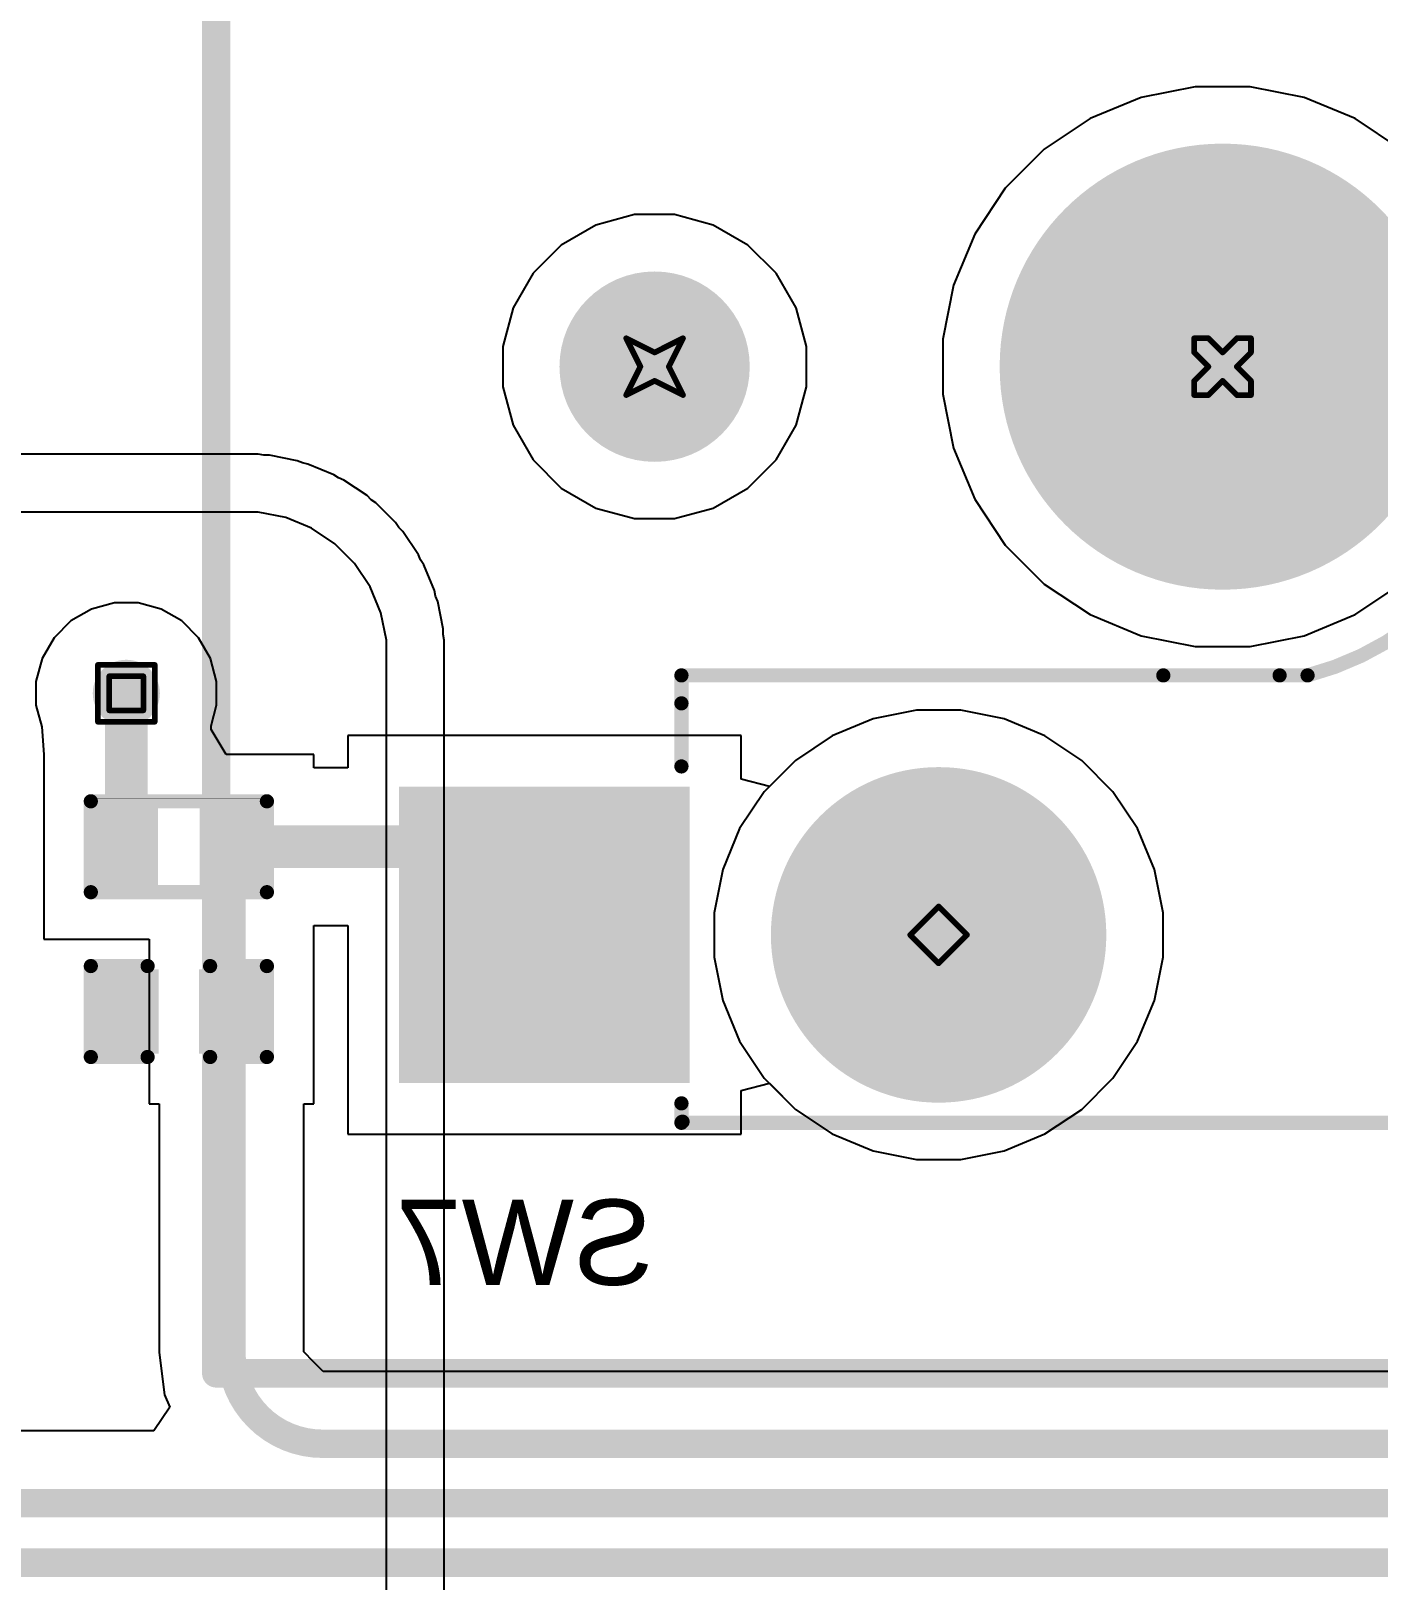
# Model space of a CAD drawing. Header units: inches. Extents: x 0 to 386, y 0 to 148.
# Drawn here: x 60.47 to 72.52, y 49.8 to 63.66 of the extents above; entities that cross this region are included whole.
import ezdxf

# ---------------------------------------------------------------- set-up
doc = ezdxf.new("R2010")
doc.units = ezdxf.units.IN
for name, color, linetype in [('Bottom Layer', 5, 'Continuous'), ('Bottom Overlay', 54, 'Continuous'), ('Bottom Paste', 16, 'Continuous'), ('Bottom Solder', 6, 'Continuous'), ('Drill Drawing', 1, 'Continuous'), ('Pad Holes', 156, 'Continuous'), ('Top Layer', 1, 'Continuous'), ('Top Overlay', 2, 'Continuous'), ('Top Solder', 216, 'Continuous'), ('Via Holes', 16, 'Continuous')]:
    doc.layers.add(name, color=color, linetype=linetype)
doc.styles.add('Arial', font='', dxfattribs={"height": 0.2})
doc.styles.get('Arial').set_extended_font_data('Arial')

# ---------------------------------------------------------------- blocks, each defined once
blk = doc.blocks.new('CPG151101S11_16_B_18')
at = {"layer": 'Bottom Layer'}
for points in [[(5.4750081, 3.8150038), (7.975003099999999, 3.8150038), (7.975003099999999, 1.2649962), (5.4750081, 1.2649962)], [(-7.975003099999999, 1.2750038), (-5.4750081, 1.2750038), (-5.4750081, -1.2750038), (-7.975003099999999, -1.2750038)]]:
    blk.add_hatch(color=5, dxfattribs=at).paths.add_polyline_path(points)
at = {"layer": 'Bottom Paste'}
for points in [[(5.4750081, 3.8150038), (7.975003099999999, 3.8150038), (7.975003099999999, 1.2649962), (5.4750081, 1.2649962)], [(-7.975003099999999, 1.2750038), (-5.4750081, 1.2750038), (-5.4750081, -1.2750038), (-7.975003099999999, -1.2750038)]]:
    blk.add_hatch(color=16, dxfattribs=at).paths.add_polyline_path(points)
at = {"layer": 'Bottom Solder'}
for points in [[(5.4249955, 3.8650164), (8.025015699999999, 3.8650164), (8.025015699999999, 1.2149836), (5.4249955, 1.2149836)], [(-8.025015699999999, 1.3250164), (-5.4249955, 1.3250164), (-5.4249955, -1.3250164), (-8.025015699999999, -1.3250164)]]:
    blk.add_hatch(color=6, dxfattribs=at).paths.add_polyline_path(points)
h = blk.add_hatch(color=6, dxfattribs=at)
edge = h.paths.add_edge_path()
edge.add_arc((3.199892, 2.54), 0.1016, 0, 360)
h = blk.add_hatch(color=6, dxfattribs=at)
edge = h.paths.add_edge_path()
edge.add_arc((-3.199892, 0), 0.1016, 0, 360)
h = blk.add_hatch(color=6, dxfattribs=at)
edge = h.paths.add_edge_path()
edge.add_arc((-4.420108, -2.54), 0.1016, 0, 360)
h = blk.add_hatch(color=6, dxfattribs=at)
edge = h.paths.add_edge_path()
edge.add_arc((0.6598919999999999, -2.54), 0.1016, 0, 360)
h = blk.add_hatch(color=6, dxfattribs=at)
edge = h.paths.add_edge_path()
edge.add_arc((5.739891999999999, -2.54), 0.1016, 0, 360)
at = {"layer": 'Pad Holes'}
h = blk.add_hatch(color=7, dxfattribs=at)
edge = h.paths.add_edge_path()
edge.add_arc((3.199892, 2.54), 1.499997, 0, 360)
h = blk.add_hatch(color=7, dxfattribs=at)
edge = h.paths.add_edge_path()
edge.add_arc((-3.199892, 0), 1.499997, 0, 360)
h = blk.add_hatch(color=7, dxfattribs=at)
edge = h.paths.add_edge_path()
edge.add_arc((0.6598919999999999, -2.54), 1.9939, 0, 360)
h = blk.add_hatch(color=7, dxfattribs=at)
edge = h.paths.add_edge_path()
edge.add_arc((-4.420108, -2.54), 0.8509, 0, 360)
h = blk.add_hatch(color=7, dxfattribs=at)
edge = h.paths.add_edge_path()
edge.add_arc((5.739891999999999, -2.54), 0.8509, 0, 360)
at = {"layer": 'Top Solder'}
h = blk.add_hatch(color=216, dxfattribs=at)
edge = h.paths.add_edge_path()
edge.add_arc((3.199892, 2.54), 0.1016, 0, 360)
h = blk.add_hatch(color=216, dxfattribs=at)
edge = h.paths.add_edge_path()
edge.add_arc((-3.199892, 0), 0.1016, 0, 360)
h = blk.add_hatch(color=216, dxfattribs=at)
edge = h.paths.add_edge_path()
edge.add_arc((-4.420108, -2.54), 0.1016, 0, 360)
h = blk.add_hatch(color=216, dxfattribs=at)
edge = h.paths.add_edge_path()
edge.add_arc((0.6598919999999999, -2.54), 0.1016, 0, 360)
h = blk.add_hatch(color=216, dxfattribs=at)
edge = h.paths.add_edge_path()
edge.add_arc((5.739891999999999, -2.54), 0.1016, 0, 360)
at = {"layer": 'Bottom Overlay'}
for points in [[(-5.499989, 1.9063716, 0.127, 0.127, -0.4142135623730951), (-3.1963614, 4.209999199999999, 0.127, 0.127, 0)], [(5.499989, 4.2200068, 0.127, 0.127, 0), (-3.1863538, 4.2200068, 0.127, 0.127, 0)], [(5.499989, 4.2200068, 0.127, 0.127, -0.4142135623730951), (5.4899814, 4.209999199999999, 0.127, 0.127, 0)], [(5.499989, 4.2200068, 0.127, 0.127, 0), (5.499989, 4.046143799999999, 0.127, 0.127, 0)], [(-5.499989, 1.9063716, 0.127, 0.127, 0), (-5.499989, -1.5061438, 0.127, 0.127, 0)], [(5.499989, 1.0338562, 0.127, 0.127, 0), (5.499989, 0.4700016, 0.127, 0.127, 0)], [(5.5000144, 0.4699508, 0.127, 0.127, 0), (5.499989, 0.4700016, 0.127, 0.127, 0)], [(5.5000144, 0.4699508, 0.127, 0.127, 0), (5.5000144, 0.2200148, 0.127, 0.127, 0)], [(-1.99999854, -1.67998394, 0.127, 0.127, -0.2716855530014931), (-0.09999725999999999, 0.22001734, 0.127, 0.127, 0)], [(0.1500124, 0.2200148, 0.127, 0.127, 0), (-0.0999998, 0.2200148, 0.127, 0.127, 0)], [(1.1900154, 0.2200148, 0.127, 0.127, 0), (0.1500124, 0.2200148, 0.127, 0.127, 0)], [(5.5000144, 0.2200148, 0.127, 0.127, 0), (1.1900154, 0.2200148, 0.127, 0.127, 0)], [(-5.499989, -1.5061438, 0.127, 0.127, 0), (-5.499989, -1.6799814, 0.127, 0.127, 0)], [(-1.999996, -1.6799814, 0.127, 0.127, 0), (-5.499989, -1.6799814, 0.127, 0.127, 0)]]:
    blk.add_lwpolyline(points, format="xyseb", dxfattribs=at)
for points in [[(-3.2281114, 4.209999199999999, 0.0635, 0.0635, 1), (-3.1646114, 4.209999199999999, 0.0635, 0.0635, 1)], [(-3.2181038, 4.2200068, 0.0635, 0.0635, 1), (-3.1546038, 4.2200068, 0.0635, 0.0635, 1)], [(5.4582314, 4.209999199999999, 0.0635, 0.0635, 1), (5.521731399999999, 4.209999199999999, 0.0635, 0.0635, 1)], [(5.468239, 4.2200068, 0.0635, 0.0635, 1), (5.531739, 4.2200068, 0.0635, 0.0635, 1)], [(5.468239, 4.2200068, 0.0635, 0.0635, 1), (5.531739, 4.2200068, 0.0635, 0.0635, 1)], [(5.468239, 4.2200068, 0.0635, 0.0635, 1), (5.531739, 4.2200068, 0.0635, 0.0635, 1)], [(5.468239, 4.046143799999999, 0.0635, 0.0635, 1), (5.531739, 4.046143799999999, 0.0635, 0.0635, 1)], [(-5.531739, 1.9063716, 0.0635, 0.0635, 1), (-5.468239, 1.9063716, 0.0635, 0.0635, 1)], [(-5.531739, 1.9063716, 0.0635, 0.0635, 1), (-5.468239, 1.9063716, 0.0635, 0.0635, 1)], [(5.468239, 1.0338562, 0.0635, 0.0635, 1), (5.531739, 1.0338562, 0.0635, 0.0635, 1)], [(5.468239, 0.4700016, 0.0635, 0.0635, 1), (5.531739, 0.4700016, 0.0635, 0.0635, 1)], [(5.468239, 0.4700016, 0.0635, 0.0635, 1), (5.531739, 0.4700016, 0.0635, 0.0635, 1)], [(5.4682644, 0.4699508, 0.0635, 0.0635, 1), (5.5317644, 0.4699508, 0.0635, 0.0635, 1)], [(5.4682644, 0.4699508, 0.0635, 0.0635, 1), (5.5317644, 0.4699508, 0.0635, 0.0635, 1)], [(-0.1317498, 0.2200148, 0.0635, 0.0635, 1), (-0.0682498, 0.2200148, 0.0635, 0.0635, 1)], [(-0.13174726, 0.22001734, 0.0635, 0.0635, 1), (-0.06824725999999999, 0.22001734, 0.0635, 0.0635, 1)], [(0.1182624, 0.2200148, 0.0635, 0.0635, 1), (0.1817624, 0.2200148, 0.0635, 0.0635, 1)], [(0.1182624, 0.2200148, 0.0635, 0.0635, 1), (0.1817624, 0.2200148, 0.0635, 0.0635, 1)], [(1.1582654, 0.2200148, 0.0635, 0.0635, 1), (1.2217654, 0.2200148, 0.0635, 0.0635, 1)], [(1.1582654, 0.2200148, 0.0635, 0.0635, 1), (1.2217654, 0.2200148, 0.0635, 0.0635, 1)], [(5.4682644, 0.2200148, 0.0635, 0.0635, 1), (5.5317644, 0.2200148, 0.0635, 0.0635, 1)], [(5.4682644, 0.2200148, 0.0635, 0.0635, 1), (5.5317644, 0.2200148, 0.0635, 0.0635, 1)], [(-5.531739, -1.5061438, 0.0635, 0.0635, 1), (-5.468239, -1.5061438, 0.0635, 0.0635, 1)], [(-5.531739, -1.5061438, 0.0635, 0.0635, 1), (-5.468239, -1.5061438, 0.0635, 0.0635, 1)], [(-5.531739, -1.6799814, 0.0635, 0.0635, 1), (-5.468239, -1.6799814, 0.0635, 0.0635, 1)], [(-5.531739, -1.6799814, 0.0635, 0.0635, 1), (-5.468239, -1.6799814, 0.0635, 0.0635, 1)], [(-2.03174854, -1.67998394, 0.0635, 0.0635, 1), (-1.96824854, -1.67998394, 0.0635, 0.0635, 1)], [(-2.031746, -1.6799814, 0.0635, 0.0635, 1), (-1.968246, -1.6799814, 0.0635, 0.0635, 1)]]:
    blk.add_lwpolyline(points, format="xyseb", close=True, dxfattribs=at)
blk = doc.blocks.new('R___0402_B_61')
at = {"layer": 'Bottom Layer'}
for points in [[(-0.2412999999999999, 0.3174999999999999), (-0.2413000000000001, -0.3175), (-0.6985, -0.3174999999999999), (-0.6985, 0.3175)], [(0.6985, 0.3174999999999999), (0.6985, -0.3175), (0.2412999999999999, -0.3174999999999999), (0.2413000000000001, 0.3175)]]:
    blk.add_hatch(color=5, dxfattribs=at).paths.add_polyline_path(points)
at = {"layer": 'Bottom Paste'}
for points in [[(-0.2412999999999999, 0.3174999999999999), (-0.2413000000000001, -0.3175), (-0.6985, -0.3174999999999999), (-0.6985, 0.3175)], [(0.6985, 0.3174999999999999), (0.6985, -0.3175), (0.2412999999999999, -0.3174999999999999), (0.2413000000000001, 0.3175)]]:
    blk.add_hatch(color=16, dxfattribs=at).paths.add_polyline_path(points)
at = {"layer": 'Bottom Solder'}
for points in [[(-0.1862988399999999, 0.3725011599999999), (-0.18629884, -0.3725011600000001), (-0.75350116, -0.3725011599999999), (-0.75350116, 0.3725011600000001)], [(0.75350116, 0.3725011599999999), (0.75350116, -0.3725011600000001), (0.1862988399999999, -0.3725011599999999), (0.18629884, 0.3725011600000001)]]:
    blk.add_hatch(color=6, dxfattribs=at).paths.add_polyline_path(points)
at = {"layer": 'Bottom Overlay'}
for points in [[(-0.7874, -0.4064, 0.127, 0.127, 0), (-0.7874, 0.4064, 0.127, 0.127, 0)], [(-0.7874, 0.4064, 0.127, 0.127, 0), (0.7874, 0.4064, 0.127, 0.127, 0)], [(-0.8128, 0.4318, 0.0032258, 0.0032258, 0), (0.8128, 0.4318, 0.0032258, 0.0032258, 0)], [(0.7874, -0.4064, 0.127, 0.127, 0), (0.7874, 0.4064, 0.127, 0.127, 0)], [(-0.7874, -0.4064, 0.127, 0.127, 0), (0.7874, -0.4064, 0.127, 0.127, 0)]]:
    blk.add_lwpolyline(points, format="xyseb", dxfattribs=at)
for points in [[(-0.8191499999999999, 0.4064, 0.0635, 0.0635, 1), (-0.7556499999999999, 0.4064, 0.0635, 0.0635, 1)], [(-0.8191499999999999, 0.4064, 0.0635, 0.0635, 1), (-0.7556499999999999, 0.4064, 0.0635, 0.0635, 1)], [(-0.81360518, 0.4318, 0.0016129, 0.0016129, 1), (-0.8119948199999999, 0.4318, 0.0016129, 0.0016129, 1)], [(0.7556499999999999, 0.4064, 0.0635, 0.0635, 1), (0.8191499999999999, 0.4064, 0.0635, 0.0635, 1)], [(0.7556499999999999, 0.4064, 0.0635, 0.0635, 1), (0.8191499999999999, 0.4064, 0.0635, 0.0635, 1)], [(0.8119948199999999, 0.4318, 0.0016129, 0.0016129, 1), (0.81360518, 0.4318, 0.0016129, 0.0016129, 1)], [(-0.8191499999999999, -0.4064, 0.0635, 0.0635, 1), (-0.7556499999999999, -0.4064, 0.0635, 0.0635, 1)], [(-0.8191499999999999, -0.4064, 0.0635, 0.0635, 1), (-0.7556499999999999, -0.4064, 0.0635, 0.0635, 1)], [(0.7556499999999999, -0.4064, 0.0635, 0.0635, 1), (0.8191499999999999, -0.4064, 0.0635, 0.0635, 1)], [(0.7556499999999999, -0.4064, 0.0635, 0.0635, 1), (0.8191499999999999, -0.4064, 0.0635, 0.0635, 1)]]:
    blk.add_lwpolyline(points, format="xyseb", close=True, dxfattribs=at)
blk = doc.blocks.new('____0402_B_97')
at = {"layer": 'Bottom Layer'}
for points in [[(-0.2412999999999999, 0.3174999999999999), (-0.2413000000000001, -0.3175), (-0.6985, -0.3174999999999999), (-0.6985, 0.3175)], [(0.6985, 0.3174999999999999), (0.6985, -0.3175), (0.2412999999999999, -0.3174999999999999), (0.2413000000000001, 0.3175)]]:
    blk.add_hatch(color=5, dxfattribs=at).paths.add_polyline_path(points)
at = {"layer": 'Bottom Paste'}
for points in [[(-0.2412999999999999, 0.3174999999999999), (-0.2413000000000001, -0.3175), (-0.6985, -0.3174999999999999), (-0.6985, 0.3175)], [(0.6985, 0.3174999999999999), (0.6985, -0.3175), (0.2412999999999999, -0.3174999999999999), (0.2413000000000001, 0.3175)]]:
    blk.add_hatch(color=16, dxfattribs=at).paths.add_polyline_path(points)
at = {"layer": 'Bottom Solder'}
for points in [[(-0.1813001199999999, 0.3774998799999999), (-0.1813001200000001, -0.3774998800000001), (-0.7584998799999999, -0.3774998799999999), (-0.7584998799999999, 0.3774998800000001)], [(0.7584998799999999, 0.3774998799999999), (0.7584998799999999, -0.3774998800000001), (0.1813001199999999, -0.3774998799999999), (0.1813001200000001, 0.3774998800000001)]]:
    blk.add_hatch(color=6, dxfattribs=at).paths.add_polyline_path(points)
at = {"layer": 'Bottom Overlay'}
for points in [[(-0.7874, 0.4064, 0.127, 0.127, 0), (-0.2794, 0.4064, 0.127, 0.127, 0)], [(-0.7874, -0.4064, 0.127, 0.127, 0), (-0.7874, 0.4064, 0.127, 0.127, 0)], [(0.2794, 0.4064, 0.127, 0.127, 0), (0.7874, 0.4064, 0.127, 0.127, 0)], [(0.7874, -0.4064, 0.127, 0.127, 0), (0.7874, 0.4064, 0.127, 0.127, 0)], [(-0.7874, -0.4064, 0.127, 0.127, 0), (-0.2794, -0.4064, 0.127, 0.127, 0)], [(0.2794, -0.4064, 0.127, 0.127, 0), (0.7874, -0.4064, 0.127, 0.127, 0)]]:
    blk.add_lwpolyline(points, format="xyseb", dxfattribs=at)
for points in [[(-0.8191499999999999, 0.4064, 0.0635, 0.0635, 1), (-0.7556499999999999, 0.4064, 0.0635, 0.0635, 1)], [(-0.8191499999999999, 0.4064, 0.0635, 0.0635, 1), (-0.7556499999999999, 0.4064, 0.0635, 0.0635, 1)], [(-0.31115, 0.4064, 0.0635, 0.0635, 1), (-0.24765, 0.4064, 0.0635, 0.0635, 1)], [(0.24765, 0.4064, 0.0635, 0.0635, 1), (0.31115, 0.4064, 0.0635, 0.0635, 1)], [(0.7556499999999999, 0.4064, 0.0635, 0.0635, 1), (0.8191499999999999, 0.4064, 0.0635, 0.0635, 1)], [(0.7556499999999999, 0.4064, 0.0635, 0.0635, 1), (0.8191499999999999, 0.4064, 0.0635, 0.0635, 1)], [(-0.8191499999999999, -0.4064, 0.0635, 0.0635, 1), (-0.7556499999999999, -0.4064, 0.0635, 0.0635, 1)], [(-0.8191499999999999, -0.4064, 0.0635, 0.0635, 1), (-0.7556499999999999, -0.4064, 0.0635, 0.0635, 1)], [(-0.31115, -0.4064, 0.0635, 0.0635, 1), (-0.24765, -0.4064, 0.0635, 0.0635, 1)], [(0.24765, -0.4064, 0.0635, 0.0635, 1), (0.31115, -0.4064, 0.0635, 0.0635, 1)], [(0.7556499999999999, -0.4064, 0.0635, 0.0635, 1), (0.8191499999999999, -0.4064, 0.0635, 0.0635, 1)], [(0.7556499999999999, -0.4064, 0.0635, 0.0635, 1), (0.8191499999999999, -0.4064, 0.0635, 0.0635, 1)]]:
    blk.add_lwpolyline(points, format="xyseb", close=True, dxfattribs=at)

msp = doc.modelspace()

# ---------------------------------------------------------------- hatches: boundary and pattern name
at = {"layer": 'Bottom Layer'}
h = msp.add_hatch(color=5, dxfattribs=at)
edge = h.paths.add_edge_path()
edge.add_arc((61.32521136, 57.73969655999999), 0.2999994, 0, 360)
at = {"layer": 'Top Layer'}
h = msp.add_hatch(color=1, dxfattribs=at)
edge = h.paths.add_edge_path()
edge.add_arc((61.32521136, 57.73969655999999), 0.2999994, 0, 360)
at = {"layer": 'Via Holes'}
h = msp.add_hatch(color=7, dxfattribs=at)
edge = h.paths.add_edge_path()
edge.add_arc((61.32521136, 57.73969655999999), 0.1499997, 0, 360)

# ---------------------------------------------------------------- linework, layer by layer
at = {"layer": 'Bottom Layer'}
for p, q in [((70.40034179999999, 63.06576413999999), (69.94502648, 62.8771666)), ((70.8837038, 63.16191076), (70.40034179999999, 63.06576413999999)), ((71.37653492, 63.16191076), (70.8837038, 63.16191076)), ((71.85989692, 63.06576413999999), (71.37653492, 63.16191076)), ((72.31521224, 62.8771666), (71.85989692, 63.06576413999999)), ((69.94502648, 62.8771666), (69.53525082, 62.60336221999999)), ((72.7249879, 62.60336221999999), (72.31521224, 62.8771666)), ((69.53525082, 62.60336221999999), (69.1867679, 62.25487929999999)), ((69.1867679, 62.25487929999999), (68.91296352, 61.84510364)), ((65.87121699999999, 62.01891076), (65.52560428, 61.92630236)), ((66.22902172, 62.01891076), (65.87121699999999, 62.01891076)), ((66.57463444, 61.92630236), (66.22902172, 62.01891076)), ((65.52560428, 61.92630236), (65.21573698, 61.7474)), ((66.88450173999999, 61.7474), (66.57463444, 61.92630236)), ((68.91296352, 61.84510364), (68.72436597999999, 61.38978832)), ((65.21573698, 61.7474), (64.96273011999999, 61.49439314)), ((67.1375086, 61.49439314), (66.88450173999999, 61.7474)), ((64.96273011999999, 61.49439314), (64.78382776, 61.18452583999999)), ((67.31641096, 61.18452583999999), (67.1375086, 61.49439314)), ((68.72436597999999, 61.38978832), (68.62821936, 60.90642631999999)), ((64.78382776, 61.18452583999999), (64.69121935999999, 60.83891312)), ((67.40901936, 60.83891312), (67.31641096, 61.18452583999999)), ((64.69121935999999, 60.83891312), (64.69121935999999, 60.4811084)), ((67.40901936, 60.4811084), (67.40901936, 60.83891312)), ((68.62821936, 60.90642631999999), (68.62821936, 60.4135952)), ((64.69121935999999, 60.4811084), (64.78382776, 60.13549568)), ((67.31641096, 60.13549568), (67.40901936, 60.4811084)), ((68.62821936, 60.4135952), (68.72436597999999, 59.9302332)), ((64.78382776, 60.13549568), (64.96273011999999, 59.82562838)), ((67.1375086, 59.82562838), (67.31641096, 60.13549568)), ((68.72436597999999, 59.9302332), (68.91296352, 59.47491788)), ((64.96273011999999, 59.82562838), (65.21573698, 59.57262152)), ((66.88450173999999, 59.57262152), (67.1375086, 59.82562838)), ((65.21573698, 59.57262152), (65.52560428, 59.39371916)), ((66.57463444, 59.39371916), (66.88450173999999, 59.57262152)), ((68.91296352, 59.47491788), (69.1867679, 59.06514222)), ((65.52560428, 59.39371916), (65.87121699999999, 59.30111075999999)), ((66.22902172, 59.30111075999999), (66.57463444, 59.39371916)), ((65.87121699999999, 59.30111075999999), (66.22902172, 59.30111075999999)), ((69.1867679, 59.06514222), (69.53525082, 58.7166593)), ((69.53525082, 58.7166593), (69.94502648, 58.44285491999999)), ((72.31521224, 58.44285491999999), (72.7249879, 58.7166593)), ((61.01333491999999, 58.49263129999999), (60.82908839999999, 58.3862561)), ((61.21883616, 58.54769596), (61.01333491999999, 58.49263129999999)), ((61.43158656, 58.54769596), (61.21883616, 58.54769596)), ((61.6370878, 58.49263129999999), (61.43158656, 58.54769596)), ((61.82133432, 58.3862561), (61.6370878, 58.49263129999999)), ((60.82908839999999, 58.3862561), (60.67865182, 58.23581952)), ((61.9717709, 58.23581952), (61.82133432, 58.3862561)), ((69.94502648, 58.44285491999999), (70.40034179999999, 58.25425738)), ((71.85989692, 58.25425738), (72.31521224, 58.44285491999999)), ((60.67865182, 58.23581952), (60.57227662, 58.051573)), ((62.07814609999999, 58.051573), (61.9717709, 58.23581952)), ((70.40034179999999, 58.25425738), (70.8837038, 58.15811075999999)), ((71.37653492, 58.15811075999999), (71.85989692, 58.25425738)), ((70.8837038, 58.15811075999999), (71.37653492, 58.15811075999999)), ((60.57227662, 58.051573), (60.51721196, 57.84607175999999)), ((62.13321076, 57.84607175999999), (62.07814609999999, 58.051573)), ((60.51721196, 57.84607175999999), (60.51721196, 57.63332135999999)), ((62.13321076, 57.63332135999999), (62.13321076, 57.84607175999999)), ((60.51721196, 57.63332135999999), (60.56913717999999, 57.43953206)), ((62.08344454, 57.44759656), (62.13321076, 57.63332135999999)), ((68.00440806, 57.51084002), (67.63897572, 57.3594738)), ((68.39234988, 57.58800776), (68.00440806, 57.51084002)), ((68.78788884, 57.58800776), (68.39234988, 57.58800776)), ((69.17583066, 57.51084002), (68.78788884, 57.58800776)), ((69.541263, 57.3594738), (69.17583066, 57.51084002)), ((60.56913717999999, 57.43953206), (60.58860882, 57.19359656)), ((62.08510316, 57.41627327999999), (62.08344454, 57.44759656)), ((62.21924056, 57.19359656), (62.08510316, 57.41627327999999)), ((66.82300326000001, 57.36301456), (63.30700826, 57.36301456)), ((63.30700826, 57.36301456), (63.30700826, 57.07262398)), ((66.82300326000001, 56.97252766), (66.82300326000001, 57.36301456)), ((67.63897572, 57.3594738), (67.31009651999999, 57.13972316)), ((69.87014219999999, 57.13972316), (69.541263, 57.3594738)), ((60.58860882, 57.19359656), (60.58860627999999, 57.19359402)), ((60.58860627999999, 57.19359402), (60.58861135999999, 57.19359148)), ((60.58861135999999, 57.19359148), (60.58861135999999, 55.54259655999999)), ((63.00161136, 57.19359656), (62.21924056, 57.19359656)), ((63.00161136, 57.07262398), (63.00161136, 57.19359656)), ((67.31009651999999, 57.13972316), (67.07700326, 56.9066299)), ((70.14983176, 56.86003359999999), (69.87014219999999, 57.13972316)), ((63.30700826, 57.07262398), (63.00161136, 57.07262398)), ((67.07700326, 56.9066299), (66.82300326000001, 56.97252766)), ((70.36958239999998, 56.5311544), (70.14983176, 56.86003359999999)), ((70.52094862, 56.16572206), (70.36958239999998, 56.5311544)), ((70.59811635999999, 55.77778024), (70.52094862, 56.16572206)), ((70.59811635999999, 55.38224128), (70.59811635999999, 55.77778024)), ((63.00161136, 54.06939147999999), (63.00161136, 55.66356914)), ((63.00161136, 55.66356914), (63.30700826, 55.66356914)), ((63.30700826, 55.66356914), (63.30700826, 53.79700696)), ((60.58861135999999, 55.54259655999999), (61.52841135999999, 55.54259655999999)), ((61.52841135999999, 55.54259655999999), (61.52841135999999, 54.06939147999999)), ((70.52094862, 54.99429946), (70.59811635999999, 55.38224128)), ((70.36958239999998, 54.62886712), (70.52094862, 54.99429946)), ((70.14983176, 54.29998792), (70.36958239999998, 54.62886712)), ((66.82300326000001, 54.18749385999999), (67.07700326, 54.25339162)), ((66.82300326000001, 53.79700696), (66.82300326000001, 54.18749385999999)), ((67.07700326, 54.25339162), (67.31009651999999, 54.02029835999999)), ((69.87014219999999, 54.02029835999999), (70.14983176, 54.29998792)), ((61.52841135999999, 54.06939147999999), (61.61757043999999, 54.06939147999999)), ((61.61757043999999, 54.06939147999999), (61.61757043999999, 51.84661715999999)), ((62.91245228, 51.851052), (62.91245228, 54.06939147999999)), ((62.91245228, 54.06939147999999), (63.00161136, 54.06939147999999)), ((67.31009651999999, 54.02029835999999), (67.63897572, 53.80054772)), ((69.541263, 53.80054772), (69.87014219999999, 54.02029835999999)), ((63.30700826, 53.79700696), (66.82300326000001, 53.79700696)), ((67.63897572, 53.80054772), (68.00440806, 53.64918149999999)), ((69.17583066, 53.64918149999999), (69.541263, 53.80054772)), ((68.00440806, 53.64918149999999), (68.39234988, 53.57201375999999)), ((68.78788884, 53.57201375999999), (69.17583066, 53.64918149999999)), ((68.39234988, 53.57201375999999), (68.78788884, 53.57201375999999)), ((61.61757043999999, 51.84661715999999), (61.61748915999999, 51.84661715999999)), ((61.61748915999999, 51.84661715999999), (61.66736205999999, 51.46779902)), ((62.99788518, 51.76337373999999), (62.91245228, 51.851052)), ((63.08556343999999, 51.67794084), (62.99788518, 51.76337373999999)), ((89.56829685999999, 51.67794084), (63.08556343999999, 51.67794084)), ((61.66736205999999, 51.46779902), (61.71299316, 51.35763668)), ((61.71299316, 51.35763668), (61.57187583999999, 51.14644329999999)), ((61.57187583999999, 51.14644329999999), (23.12309574, 51.14644329999999))]:
    msp.add_line(p, q, dxfattribs=at)
for points in [[(61.32521136, 56.42089046, 0.3809999999999999, 0.3809999999999999, 0), (61.32521136, 57.73969655999999, 0.3809999999999999, 0.3809999999999999, 0)], [(62.29041136, 56.36809656, 0.3809999999999999, 0.3809999999999999, 0), (64.27691996, 56.36809656, 0.3809999999999999, 0.3809999999999999, 0)], [(62.26501136, 54.89489148, 0.254, 0.254, 0), (62.26501136, 56.36809656, 0.254, 0.254, 0)], [(62.26501136, 51.84661715999999, 0.254, 0.254, 0), (62.26501136, 54.89489148, 0.254, 0.254, 0)], [(63.0811286, 51.03049992, 0.254, 0.254, -0.4142135623730951), (62.26501136, 51.84661715999999, 0.254, 0.254, 0)], [(63.0811286, 51.03049992, 0.254, 0.254, 0), (108.46661314, 51.03049992, 0.254, 0.254, 0)], [(23.12309574, 50.49900237999999, 0.254, 0.254, 0), (108.89492318, 50.49900237999999, 0.254, 0.254, 0)], [(23.03755108, 49.96750484, 0.254, 0.254, 0), (109.4108683, 49.96750484, 0.254, 0.254, 0)]]:
    msp.add_lwpolyline(points, format="xyseb", dxfattribs=at)
for points in [[(61.22996135999999, 57.73969655999999, 0.1905, 0.1905, 1), (61.42046136, 57.73969655999999, 0.1905, 0.1905, 1)], [(61.22996135999999, 56.42089046, 0.1905, 0.1905, 1), (61.42046136, 56.42089046, 0.1905, 0.1905, 1)], [(62.19516136, 56.36809656, 0.1905, 0.1905, 1), (62.38566135999999, 56.36809656, 0.1905, 0.1905, 1)], [(64.18166996, 56.36809656, 0.1905, 0.1905, 1), (64.37216996, 56.36809656, 0.1905, 0.1905, 1)], [(62.20151135999999, 56.36809656, 0.127, 0.127, 1), (62.32851135999999, 56.36809656, 0.127, 0.127, 1)], [(62.20151135999999, 54.89489148, 0.127, 0.127, 1), (62.32851135999999, 54.89489148, 0.127, 0.127, 1)], [(62.20151135999999, 54.89489148, 0.127, 0.127, 1), (62.32851135999999, 54.89489148, 0.127, 0.127, 1)], [(62.20151135999999, 51.84661715999999, 0.127, 0.127, 1), (62.32851135999999, 51.84661715999999, 0.127, 0.127, 1)], [(62.20151135999999, 51.84661715999999, 0.127, 0.127, 1), (62.32851135999999, 51.84661715999999, 0.127, 0.127, 1)], [(63.01762859999999, 51.03049992, 0.127, 0.127, 1), (63.1446286, 51.03049992, 0.127, 0.127, 1)], [(63.01762859999999, 51.03049992, 0.127, 0.127, 1), (63.1446286, 51.03049992, 0.127, 0.127, 1)]]:
    msp.add_lwpolyline(points, format="xyseb", close=True, dxfattribs=at)
at = {"layer": 'Drill Drawing'}
for points in [[(65.79611936, 60.91401076, 0.0508, 0.0508, 0), (66.05011936, 60.78701075999999, 0.0508, 0.0508, 0)], [(65.79611936, 60.91401076, 0.0508, 0.0508, 0), (65.92311936, 60.66001075999999, 0.0508, 0.0508, 0)], [(66.05011936, 60.78701075999999, 0.0508, 0.0508, 0), (66.30411935999999, 60.91401076, 0.0508, 0.0508, 0)], [(66.17711935999999, 60.66001075999999, 0.0508, 0.0508, 0), (66.30411935999999, 60.91401076, 0.0508, 0.0508, 0)], [(70.87611935999999, 60.78701075999999, 0.0508, 0.0508, 0), (70.87611935999999, 60.91401076, 0.0508, 0.0508, 0)], [(70.87611935999999, 60.91401076, 0.0508, 0.0508, 0), (71.00311935999999, 60.91401076, 0.0508, 0.0508, 0)], [(71.00311935999999, 60.91401076, 0.0508, 0.0508, 0), (71.13011936, 60.78701075999999, 0.0508, 0.0508, 0)], [(71.13011936, 60.78701075999999, 0.0508, 0.0508, 0), (71.25711936, 60.91401076, 0.0508, 0.0508, 0)], [(71.25711936, 60.91401076, 0.0508, 0.0508, 0), (71.38411936, 60.91401076, 0.0508, 0.0508, 0)], [(71.38411936, 60.78701075999999, 0.0508, 0.0508, 0), (71.38411936, 60.91401076, 0.0508, 0.0508, 0)], [(70.87611935999999, 60.78701075999999, 0.0508, 0.0508, 0), (71.00311935999999, 60.66001075999999, 0.0508, 0.0508, 0)], [(71.25711936, 60.66001075999999, 0.0508, 0.0508, 0), (71.38411936, 60.78701075999999, 0.0508, 0.0508, 0)], [(65.79611936, 60.40601076, 0.0508, 0.0508, 0), (65.92311936, 60.66001075999999, 0.0508, 0.0508, 0)], [(65.79611936, 60.40601076, 0.0508, 0.0508, 0), (66.05011936, 60.53301076, 0.0508, 0.0508, 0)], [(66.05011936, 60.53301076, 0.0508, 0.0508, 0), (66.30411935999999, 60.40601076, 0.0508, 0.0508, 0)], [(66.17711935999999, 60.66001075999999, 0.0508, 0.0508, 0), (66.30411935999999, 60.40601076, 0.0508, 0.0508, 0)], [(70.87611935999999, 60.53301076, 0.0508, 0.0508, 0), (71.00311935999999, 60.66001075999999, 0.0508, 0.0508, 0)], [(70.87611935999999, 60.40601076, 0.0508, 0.0508, 0), (70.87611935999999, 60.53301076, 0.0508, 0.0508, 0)], [(71.00311935999999, 60.40601076, 0.0508, 0.0508, 0), (71.13011936, 60.53301076, 0.0508, 0.0508, 0)], [(71.13011936, 60.53301076, 0.0508, 0.0508, 0), (71.25711936, 60.40601076, 0.0508, 0.0508, 0)], [(71.25711936, 60.66001075999999, 0.0508, 0.0508, 0), (71.38411936, 60.53301076, 0.0508, 0.0508, 0)], [(71.38411936, 60.40601076, 0.0508, 0.0508, 0), (71.38411936, 60.53301076, 0.0508, 0.0508, 0)], [(70.87611935999999, 60.40601076, 0.0508, 0.0508, 0), (71.00311935999999, 60.40601076, 0.0508, 0.0508, 0)], [(71.25711936, 60.40601076, 0.0508, 0.0508, 0), (71.38411936, 60.40601076, 0.0508, 0.0508, 0)], [(61.07121136, 57.99369656, 0.0508, 0.0508, 0), (61.57921136, 57.99369656, 0.0508, 0.0508, 0)], [(61.07121136, 57.48569656, 0.0508, 0.0508, 0), (61.07121136, 57.99369656, 0.0508, 0.0508, 0)], [(61.57921136, 57.48569656, 0.0508, 0.0508, 0), (61.57921136, 57.99369656, 0.0508, 0.0508, 0)], [(61.17281136, 57.89209656, 0.0508, 0.0508, 0), (61.47761136, 57.89209656, 0.0508, 0.0508, 0)], [(61.17281136, 57.58729656, 0.0508, 0.0508, 0), (61.17281136, 57.89209656, 0.0508, 0.0508, 0)], [(61.47761136, 57.58729656, 0.0508, 0.0508, 0), (61.47761136, 57.89209656, 0.0508, 0.0508, 0)], [(61.07121136, 57.48569656, 0.0508, 0.0508, 0), (61.57921136, 57.48569656, 0.0508, 0.0508, 0)], [(61.17281136, 57.58729656, 0.0508, 0.0508, 0), (61.47761136, 57.58729656, 0.0508, 0.0508, 0)], [(68.33611936, 55.58001076, 0.0508, 0.0508, 0), (68.59011936, 55.83401076, 0.0508, 0.0508, 0)], [(68.59011936, 55.83401076, 0.0508, 0.0508, 0), (68.84411936, 55.58001076, 0.0508, 0.0508, 0)], [(68.33611936, 55.58001076, 0.0508, 0.0508, 0), (68.59011936, 55.32601076, 0.0508, 0.0508, 0)], [(68.59011936, 55.32601076, 0.0508, 0.0508, 0), (68.84411936, 55.58001076, 0.0508, 0.0508, 0)]]:
    msp.add_lwpolyline(points, format="xyseb", dxfattribs=at)
for points in [[(65.78341936, 60.91401076, 0.0254, 0.0254, 1), (65.80881936, 60.91401076, 0.0254, 0.0254, 1)], [(65.78341936, 60.91401076, 0.0254, 0.0254, 1), (65.80881936, 60.91401076, 0.0254, 0.0254, 1)], [(66.29141935999999, 60.91401076, 0.0254, 0.0254, 1), (66.31681936, 60.91401076, 0.0254, 0.0254, 1)], [(66.29141935999999, 60.91401076, 0.0254, 0.0254, 1), (66.31681936, 60.91401076, 0.0254, 0.0254, 1)], [(70.86341936, 60.91401076, 0.0254, 0.0254, 1), (70.88881936, 60.91401076, 0.0254, 0.0254, 1)], [(70.86341936, 60.91401076, 0.0254, 0.0254, 1), (70.88881936, 60.91401076, 0.0254, 0.0254, 1)], [(70.99041936, 60.91401076, 0.0254, 0.0254, 1), (71.01581936, 60.91401076, 0.0254, 0.0254, 1)], [(70.99041936, 60.91401076, 0.0254, 0.0254, 1), (71.01581936, 60.91401076, 0.0254, 0.0254, 1)], [(71.24441936, 60.91401076, 0.0254, 0.0254, 1), (71.26981935999999, 60.91401076, 0.0254, 0.0254, 1)], [(71.24441936, 60.91401076, 0.0254, 0.0254, 1), (71.26981935999999, 60.91401076, 0.0254, 0.0254, 1)], [(71.37141935999999, 60.91401076, 0.0254, 0.0254, 1), (71.39681936, 60.91401076, 0.0254, 0.0254, 1)], [(71.37141935999999, 60.91401076, 0.0254, 0.0254, 1), (71.39681936, 60.91401076, 0.0254, 0.0254, 1)], [(66.03741935999999, 60.78701075999999, 0.0254, 0.0254, 1), (66.06281936, 60.78701075999999, 0.0254, 0.0254, 1)], [(66.03741935999999, 60.78701075999999, 0.0254, 0.0254, 1), (66.06281936, 60.78701075999999, 0.0254, 0.0254, 1)], [(70.86341936, 60.78701075999999, 0.0254, 0.0254, 1), (70.88881936, 60.78701075999999, 0.0254, 0.0254, 1)], [(70.86341936, 60.78701075999999, 0.0254, 0.0254, 1), (70.88881936, 60.78701075999999, 0.0254, 0.0254, 1)], [(71.11741936, 60.78701075999999, 0.0254, 0.0254, 1), (71.14281935999999, 60.78701075999999, 0.0254, 0.0254, 1)], [(71.11741936, 60.78701075999999, 0.0254, 0.0254, 1), (71.14281935999999, 60.78701075999999, 0.0254, 0.0254, 1)], [(71.37141935999999, 60.78701075999999, 0.0254, 0.0254, 1), (71.39681936, 60.78701075999999, 0.0254, 0.0254, 1)], [(71.37141935999999, 60.78701075999999, 0.0254, 0.0254, 1), (71.39681936, 60.78701075999999, 0.0254, 0.0254, 1)], [(65.91041935999999, 60.66001075999999, 0.0254, 0.0254, 1), (65.93581936, 60.66001075999999, 0.0254, 0.0254, 1)], [(65.91041935999999, 60.66001075999999, 0.0254, 0.0254, 1), (65.93581936, 60.66001075999999, 0.0254, 0.0254, 1)], [(66.03741935999999, 60.53301076, 0.0254, 0.0254, 1), (66.06281936, 60.53301076, 0.0254, 0.0254, 1)], [(66.03741935999999, 60.53301076, 0.0254, 0.0254, 1), (66.06281936, 60.53301076, 0.0254, 0.0254, 1)], [(66.16441936, 60.66001075999999, 0.0254, 0.0254, 1), (66.18981936, 60.66001075999999, 0.0254, 0.0254, 1)], [(66.16441936, 60.66001075999999, 0.0254, 0.0254, 1), (66.18981936, 60.66001075999999, 0.0254, 0.0254, 1)], [(70.86341936, 60.53301076, 0.0254, 0.0254, 1), (70.88881936, 60.53301076, 0.0254, 0.0254, 1)], [(70.86341936, 60.53301076, 0.0254, 0.0254, 1), (70.88881936, 60.53301076, 0.0254, 0.0254, 1)], [(70.99041936, 60.66001075999999, 0.0254, 0.0254, 1), (71.01581936, 60.66001075999999, 0.0254, 0.0254, 1)], [(70.99041936, 60.66001075999999, 0.0254, 0.0254, 1), (71.01581936, 60.66001075999999, 0.0254, 0.0254, 1)], [(71.11741936, 60.53301076, 0.0254, 0.0254, 1), (71.14281935999999, 60.53301076, 0.0254, 0.0254, 1)], [(71.11741936, 60.53301076, 0.0254, 0.0254, 1), (71.14281935999999, 60.53301076, 0.0254, 0.0254, 1)], [(71.24441936, 60.66001075999999, 0.0254, 0.0254, 1), (71.26981935999999, 60.66001075999999, 0.0254, 0.0254, 1)], [(71.24441936, 60.66001075999999, 0.0254, 0.0254, 1), (71.26981935999999, 60.66001075999999, 0.0254, 0.0254, 1)], [(71.37141935999999, 60.53301076, 0.0254, 0.0254, 1), (71.39681936, 60.53301076, 0.0254, 0.0254, 1)], [(71.37141935999999, 60.53301076, 0.0254, 0.0254, 1), (71.39681936, 60.53301076, 0.0254, 0.0254, 1)], [(65.78341936, 60.40601076, 0.0254, 0.0254, 1), (65.80881936, 60.40601076, 0.0254, 0.0254, 1)], [(65.78341936, 60.40601076, 0.0254, 0.0254, 1), (65.80881936, 60.40601076, 0.0254, 0.0254, 1)], [(66.29141935999999, 60.40601076, 0.0254, 0.0254, 1), (66.31681936, 60.40601076, 0.0254, 0.0254, 1)], [(66.29141935999999, 60.40601076, 0.0254, 0.0254, 1), (66.31681936, 60.40601076, 0.0254, 0.0254, 1)], [(70.86341936, 60.40601076, 0.0254, 0.0254, 1), (70.88881936, 60.40601076, 0.0254, 0.0254, 1)], [(70.86341936, 60.40601076, 0.0254, 0.0254, 1), (70.88881936, 60.40601076, 0.0254, 0.0254, 1)], [(70.99041936, 60.40601076, 0.0254, 0.0254, 1), (71.01581936, 60.40601076, 0.0254, 0.0254, 1)], [(70.99041936, 60.40601076, 0.0254, 0.0254, 1), (71.01581936, 60.40601076, 0.0254, 0.0254, 1)], [(71.24441936, 60.40601076, 0.0254, 0.0254, 1), (71.26981935999999, 60.40601076, 0.0254, 0.0254, 1)], [(71.24441936, 60.40601076, 0.0254, 0.0254, 1), (71.26981935999999, 60.40601076, 0.0254, 0.0254, 1)], [(71.37141935999999, 60.40601076, 0.0254, 0.0254, 1), (71.39681936, 60.40601076, 0.0254, 0.0254, 1)], [(71.37141935999999, 60.40601076, 0.0254, 0.0254, 1), (71.39681936, 60.40601076, 0.0254, 0.0254, 1)], [(61.05851136, 57.99369656, 0.0254, 0.0254, 1), (61.08391135999999, 57.99369656, 0.0254, 0.0254, 1)], [(61.05851136, 57.99369656, 0.0254, 0.0254, 1), (61.08391135999999, 57.99369656, 0.0254, 0.0254, 1)], [(61.56651136, 57.99369656, 0.0254, 0.0254, 1), (61.59191135999999, 57.99369656, 0.0254, 0.0254, 1)], [(61.56651136, 57.99369656, 0.0254, 0.0254, 1), (61.59191135999999, 57.99369656, 0.0254, 0.0254, 1)], [(61.16011135999999, 57.89209656, 0.0254, 0.0254, 1), (61.18551135999999, 57.89209656, 0.0254, 0.0254, 1)], [(61.16011135999999, 57.89209656, 0.0254, 0.0254, 1), (61.18551135999999, 57.89209656, 0.0254, 0.0254, 1)], [(61.46491135999999, 57.89209656, 0.0254, 0.0254, 1), (61.49031135999999, 57.89209656, 0.0254, 0.0254, 1)], [(61.46491135999999, 57.89209656, 0.0254, 0.0254, 1), (61.49031135999999, 57.89209656, 0.0254, 0.0254, 1)], [(61.05851136, 57.48569656, 0.0254, 0.0254, 1), (61.08391135999999, 57.48569656, 0.0254, 0.0254, 1)], [(61.05851136, 57.48569656, 0.0254, 0.0254, 1), (61.08391135999999, 57.48569656, 0.0254, 0.0254, 1)], [(61.16011135999999, 57.58729656, 0.0254, 0.0254, 1), (61.18551135999999, 57.58729656, 0.0254, 0.0254, 1)], [(61.16011135999999, 57.58729656, 0.0254, 0.0254, 1), (61.18551135999999, 57.58729656, 0.0254, 0.0254, 1)], [(61.46491135999999, 57.58729656, 0.0254, 0.0254, 1), (61.49031135999999, 57.58729656, 0.0254, 0.0254, 1)], [(61.46491135999999, 57.58729656, 0.0254, 0.0254, 1), (61.49031135999999, 57.58729656, 0.0254, 0.0254, 1)], [(61.56651136, 57.48569656, 0.0254, 0.0254, 1), (61.59191135999999, 57.48569656, 0.0254, 0.0254, 1)], [(61.56651136, 57.48569656, 0.0254, 0.0254, 1), (61.59191135999999, 57.48569656, 0.0254, 0.0254, 1)], [(68.57741936, 55.83401076, 0.0254, 0.0254, 1), (68.60281936, 55.83401076, 0.0254, 0.0254, 1)], [(68.57741936, 55.83401076, 0.0254, 0.0254, 1), (68.60281936, 55.83401076, 0.0254, 0.0254, 1)], [(68.32341936, 55.58001076, 0.0254, 0.0254, 1), (68.34881936, 55.58001076, 0.0254, 0.0254, 1)], [(68.32341936, 55.58001076, 0.0254, 0.0254, 1), (68.34881936, 55.58001076, 0.0254, 0.0254, 1)], [(68.83141936, 55.58001076, 0.0254, 0.0254, 1), (68.85681936, 55.58001076, 0.0254, 0.0254, 1)], [(68.83141936, 55.58001076, 0.0254, 0.0254, 1), (68.85681936, 55.58001076, 0.0254, 0.0254, 1)], [(68.57741936, 55.32601076, 0.0254, 0.0254, 1), (68.60281936, 55.32601076, 0.0254, 0.0254, 1)], [(68.57741936, 55.32601076, 0.0254, 0.0254, 1), (68.60281936, 55.32601076, 0.0254, 0.0254, 1)]]:
    msp.add_lwpolyline(points, format="xyseb", close=True, dxfattribs=at)
at = {"layer": 'Top Layer'}
for p, q in [((70.40034179999999, 63.06576413999999), (69.94502648, 62.8771666)), ((70.8837038, 63.16191076), (70.40034179999999, 63.06576413999999)), ((71.37653492, 63.16191076), (70.8837038, 63.16191076)), ((71.85989692, 63.06576413999999), (71.37653492, 63.16191076)), ((72.31521224, 62.8771666), (71.85989692, 63.06576413999999)), ((69.94502648, 62.8771666), (69.53525082, 62.60336221999999)), ((72.7249879, 62.60336221999999), (72.31521224, 62.8771666)), ((69.53525082, 62.60336221999999), (69.1867679, 62.25487929999999)), ((69.1867679, 62.25487929999999), (68.91296352, 61.84510364)), ((65.87121699999999, 62.01891076), (65.52560428, 61.92630236)), ((66.22902172, 62.01891076), (65.87121699999999, 62.01891076)), ((66.57463444, 61.92630236), (66.22902172, 62.01891076)), ((65.52560428, 61.92630236), (65.21573698, 61.7474)), ((66.88450173999999, 61.7474), (66.57463444, 61.92630236)), ((68.91296352, 61.84510364), (68.72436597999999, 61.38978832)), ((65.21573698, 61.7474), (64.96273011999999, 61.49439314)), ((67.1375086, 61.49439314), (66.88450173999999, 61.7474)), ((64.96273011999999, 61.49439314), (64.78382776, 61.18452583999999)), ((67.31641096, 61.18452583999999), (67.1375086, 61.49439314)), ((68.72436597999999, 61.38978832), (68.62821936, 60.90642631999999)), ((64.78382776, 61.18452583999999), (64.69121935999999, 60.83891312)), ((67.40901936, 60.83891312), (67.31641096, 61.18452583999999)), ((64.69121935999999, 60.83891312), (64.69121935999999, 60.4811084)), ((67.40901936, 60.4811084), (67.40901936, 60.83891312)), ((68.62821936, 60.90642631999999), (68.62821936, 60.4135952)), ((64.69121935999999, 60.4811084), (64.78382776, 60.13549568)), ((67.31641096, 60.13549568), (67.40901936, 60.4811084)), ((68.62821936, 60.4135952), (68.72436597999999, 59.9302332)), ((64.78382776, 60.13549568), (64.96273011999999, 59.82562838)), ((67.1375086, 59.82562838), (67.31641096, 60.13549568)), ((62.38080742, 59.87775171999999), (60.14453046, 59.87774918)), ((62.38082012, 59.87774918), (62.38080742, 59.87775171999999)), ((62.50588972, 59.87774918), (62.38082012, 59.87774918)), ((62.55592263999999, 59.86779745999999), (62.50588972, 59.87774918)), ((62.60693853999999, 59.86779745999999), (62.55592263999999, 59.86779745999999)), ((62.85229999999999, 59.81899136), (62.60693853999999, 59.86779745999999)), ((68.72436597999999, 59.9302332), (68.91296352, 59.47491788)), ((62.89943224, 59.79946891999999), (62.85229999999999, 59.81899136)), ((62.94946261999999, 59.7895172), (62.89943224, 59.79946891999999)), ((63.18058738, 59.69378206), (62.94946261999999, 59.7895172)), ((64.96273011999999, 59.82562838), (65.21573698, 59.57262152)), ((66.88450173999999, 59.57262152), (67.1375086, 59.82562838)), ((63.22300538, 59.6654382), (63.18058738, 59.69378206)), ((63.27013762, 59.64591576), (63.22300538, 59.6654382)), ((63.4781433, 59.50692949999999), (63.27013762, 59.64591576)), ((63.51421384, 59.47085895999999), (63.4781433, 59.50692949999999)), ((63.55662929999999, 59.44251764), (63.51421384, 59.47085895999999)), ((65.21573698, 59.57262152), (65.52560428, 59.39371916)), ((66.57463444, 59.39371916), (66.88450173999999, 59.57262152)), ((68.91296352, 59.47491788), (69.1867679, 59.06514222)), ((62.38080742, 59.3598), (60.26961529999999, 59.35979746)), ((62.38080742, 59.35979746), (62.38080742, 59.3598)), ((62.50588972, 59.35979746), (62.38080742, 59.35979746)), ((62.75125118, 59.31099136), (62.50588972, 59.35979746)), ((62.98237594, 59.21525622), (62.75125118, 59.31099136)), ((63.73352251999999, 59.26562187999999), (63.55662929999999, 59.44251764)), ((65.52560428, 59.39371916), (65.87121699999999, 59.30111075999999)), ((66.22902172, 59.30111075999999), (66.57463444, 59.39371916)), ((63.19038162, 59.07626996), (62.98237594, 59.21525622)), ((63.76186129999999, 59.22320896), (63.73352251999999, 59.26562187999999)), ((63.79793691999999, 59.18713588), (63.76186129999999, 59.22320896)), ((63.93692318, 58.97912765999999), (63.79793691999999, 59.18713588)), ((65.87121699999999, 59.30111075999999), (66.22902172, 59.30111075999999)), ((63.36727737999999, 58.8993742), (63.19038162, 59.07626996)), ((69.1867679, 59.06514222), (69.53525082, 58.7166593)), ((63.50626364, 58.69136852), (63.36727737999999, 58.8993742)), ((63.95644308, 58.93200304), (63.93692318, 58.97912765999999)), ((63.98478947999999, 58.88957996), (63.95644308, 58.93200304)), ((64.08052461999999, 58.6584552), (63.98478947999999, 58.88957996)), ((63.60199878, 58.46024375999999), (63.50626364, 58.69136852)), ((64.09047634, 58.60842482), (64.08052461999999, 58.6584552)), ((69.53525082, 58.7166593), (69.94502648, 58.44285491999999)), ((72.31521224, 58.44285491999999), (72.7249879, 58.7166593)), ((64.10999878, 58.56129257999999), (64.09047634, 58.60842482)), ((64.15880487999999, 58.31593111999999), (64.10999878, 58.56129257999999)), ((63.65080488, 58.21488229999999), (63.60199878, 58.46024375999999)), ((69.94502648, 58.44285491999999), (70.40034179999999, 58.25425738)), ((71.85989692, 58.25425738), (72.31521224, 58.44285491999999)), ((63.65080488, 58.0898), (63.65080488, 58.21488229999999)), ((64.15880487999999, 58.26491521999999), (64.15880487999999, 58.31593111999999)), ((64.1687566, 58.21488229999999), (64.15880487999999, 58.26491521999999)), ((64.1687566, 58.0898), (64.1687566, 58.21488229999999)), ((70.40034179999999, 58.25425738), (70.8837038, 58.15811075999999)), ((71.37653492, 58.15811075999999), (71.85989692, 58.25425738)), ((63.65080741999999, 33.65968375999999), (63.65080488, 58.0898)), ((64.16875913999999, 33.67242186), (64.1687566, 58.0898)), ((70.8837038, 58.15811075999999), (71.37653492, 58.15811075999999)), ((68.00440806, 57.51084002), (67.63897572, 57.3594738)), ((68.39234988, 57.58800776), (68.00440806, 57.51084002)), ((68.78788884, 57.58800776), (68.39234988, 57.58800776)), ((69.17583066, 57.51084002), (68.78788884, 57.58800776)), ((69.541263, 57.3594738), (69.17583066, 57.51084002)), ((67.63897572, 57.3594738), (67.31009651999999, 57.13972316)), ((69.87014219999999, 57.13972316), (69.541263, 57.3594738)), ((67.31009651999999, 57.13972316), (67.03040696, 56.86003359999999)), ((70.14983176, 56.86003359999999), (69.87014219999999, 57.13972316)), ((67.03040696, 56.86003359999999), (66.81065631999999, 56.5311544)), ((70.36958239999998, 56.5311544), (70.14983176, 56.86003359999999)), ((66.81065631999999, 56.5311544), (66.6592901, 56.16572206)), ((70.52094862, 56.16572206), (70.36958239999998, 56.5311544)), ((66.6592901, 56.16572206), (66.58212236, 55.77778024)), ((70.59811635999999, 55.77778024), (70.52094862, 56.16572206)), ((66.58212236, 55.77778024), (66.58212236, 55.38224128)), ((70.59811635999999, 55.38224128), (70.59811635999999, 55.77778024)), ((66.58212236, 55.38224128), (66.6592901, 54.99429946)), ((70.52094862, 54.99429946), (70.59811635999999, 55.38224128)), ((66.6592901, 54.99429946), (66.81065631999999, 54.62886712)), ((70.36958239999998, 54.62886712), (70.52094862, 54.99429946)), ((66.81065631999999, 54.62886712), (67.03040696, 54.29998792)), ((70.14983176, 54.29998792), (70.36958239999998, 54.62886712)), ((67.03040696, 54.29998792), (67.31009651999999, 54.02029835999999)), ((69.87014219999999, 54.02029835999999), (70.14983176, 54.29998792)), ((67.31009651999999, 54.02029835999999), (67.63897572, 53.80054772)), ((69.541263, 53.80054772), (69.87014219999999, 54.02029835999999)), ((67.63897572, 53.80054772), (68.00440806, 53.64918149999999)), ((69.17583066, 53.64918149999999), (69.541263, 53.80054772)), ((68.00440806, 53.64918149999999), (68.39234988, 53.57201375999999)), ((68.78788884, 53.57201375999999), (69.17583066, 53.64918149999999)), ((68.39234988, 53.57201375999999), (68.78788884, 53.57201375999999))]:
    msp.add_line(p, q, dxfattribs=at)
at = {"layer": 'Top Overlay'}
for points in [[(62.12959888, 51.66000843999999, 0.254, 0.254, 0), (62.12959888, 69.66000799999999, 0.254, 0.254, 0)], [(62.12959888, 51.66000843999999, 0.254, 0.254, 0), (80.12959844, 51.66000843999999, 0.254, 0.254, 0)]]:
    msp.add_lwpolyline(points, format="xyseb", dxfattribs=at)
msp.add_lwpolyline([(62.06609887999999, 51.66000843999999, 0.127, 0.127, 1), (62.19309888, 51.66000843999999, 0.127, 0.127, 1)], format="xyseb", close=True, dxfattribs=at)
msp.add_lwpolyline([(62.06609887999999, 51.66000843999999, 0.127, 0.127, 1), (62.19309888, 51.66000843999999, 0.127, 0.127, 1)], format="xyseb", close=True, dxfattribs=at)

# ---------------------------------------------------------------- block references
at = {"rotation": 180}
msp.add_blockref('CPG151101S11_16_B_18', (71.79001136, 58.12001075999999), dxfattribs=at)
for name, p in [('R___0402_B_61', (61.79511135999999, 56.36809656)), ('____0402_B_97', (61.79511135999999, 54.89489148))]:
    msp.add_blockref(name, p)

# ---------------------------------------------------------------- texts
at = {"layer": 'Bottom Overlay', "style": 'Arial', "text_generation_flag": 2}
msp.add_text('SW7', height=0.7619999999999999, dxfattribs=at).set_placement((66.0396698, 52.45112446))

doc.saveas('drawing.dxf')
